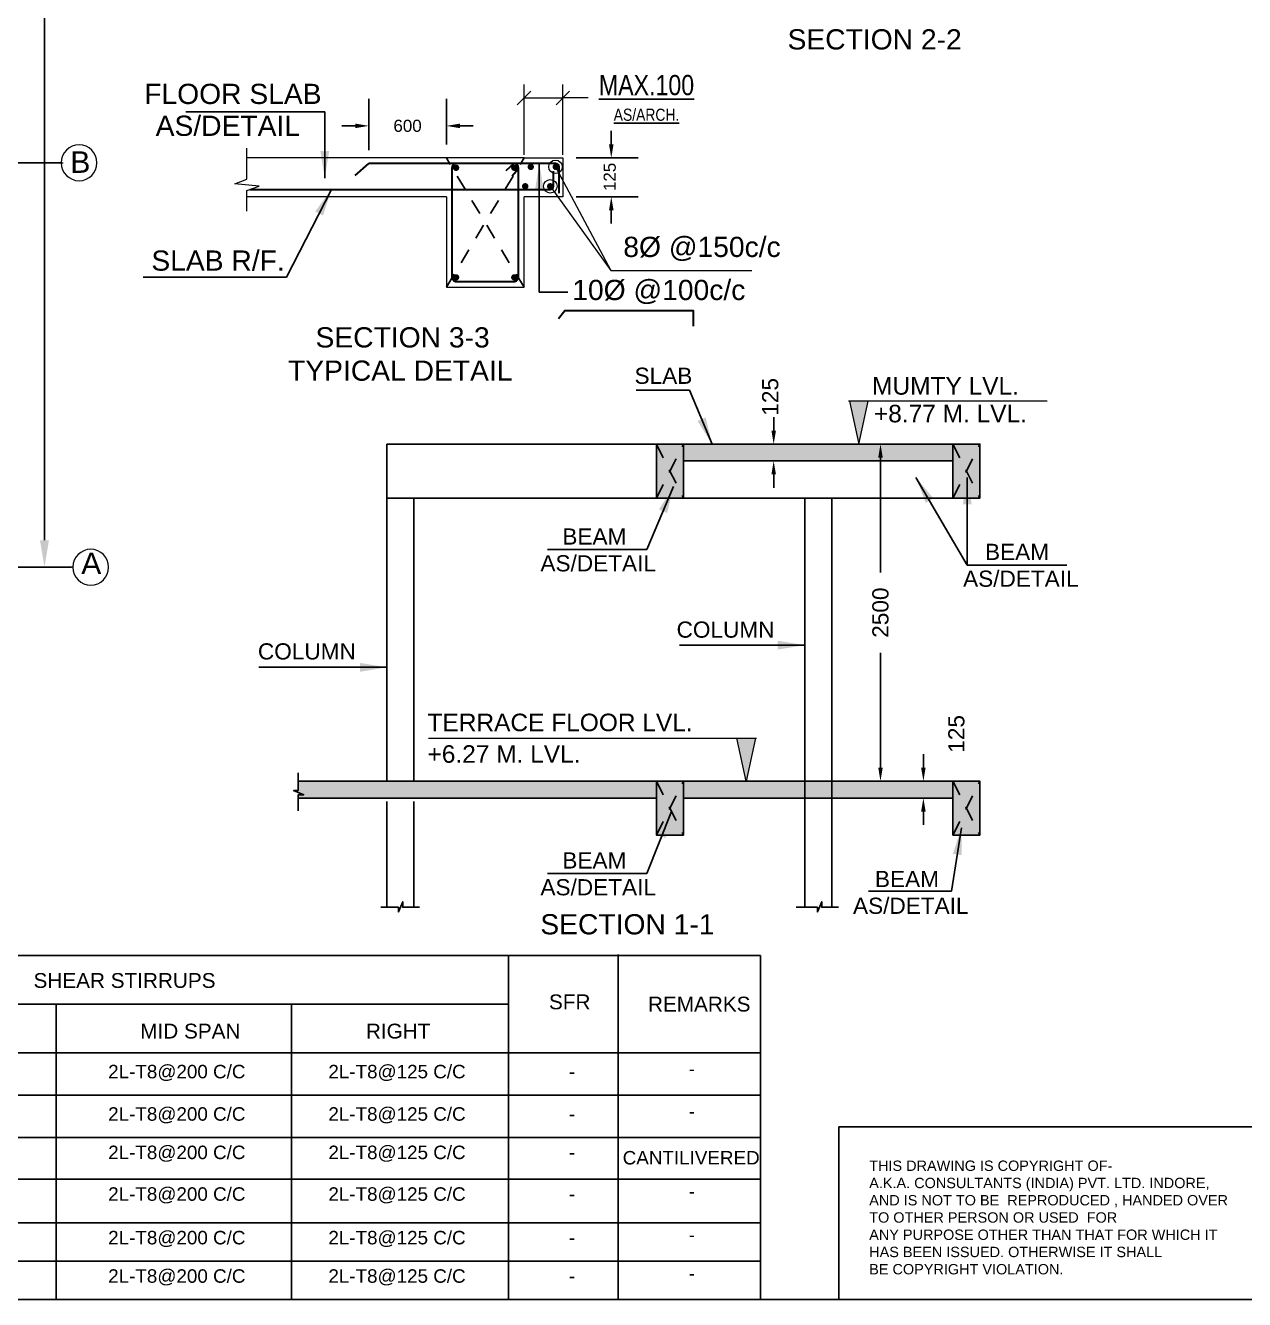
# Model space of a CAD drawing. Header units: metres. Extents: x 1689 to 2066, y 219 to 408.
# Drawn here: x 1710.69 to 1719.74, y 363.55 to 373 of the extents above; entities that cross this region are included whole.
import ezdxf
from ezdxf.enums import TextEntityAlignment as Align

# ---------------------------------------------------------------- set-up
doc = ezdxf.new("R2010")
doc.units = ezdxf.units.M
doc.header["$LTSCALE"] = 1.5
doc.linetypes.add('CENTER', pattern=[2, 1.25, -0.25, 0.25, -0.25])
doc.linetypes.add('DASHED2', pattern=[0.375, 0.25, -0.125])
for name, color, linetype in [('beam', 52, 'Continuous'), ('DIM', 7, 'Continuous'), ('Schedule Border', 60, 'Continuous'), ('Schedule Header', 4, 'Continuous'), ('Schedule Line', 60, 'Continuous'), ('Text', 31, 'Continuous'), ('TXT', 7, 'Continuous')]:
    doc.layers.add(name, color=color, linetype=linetype)
for name, color, linetype, lineweight in [('BEAM - STR', 150, 'DASHED2', 25), ('COL', 4, 'Continuous', 25), ('DIM - GRID - STR', 140, 'Continuous', 15), ('FORMAT - STR', 7, 'Continuous', 25), ('GRID - BEAM - STR', 250, 'CENTER', 18), ('GRID - COLUMN - STR', 250, 'CENTER', 18), ('Hach.', 252, 'Continuous', 15), ('RF', 90, 'Continuous', 30), ('SECTION -  LINE - STR', 3, 'Continuous', 20), ('SLAB PROJECTION', 157, 'Continuous', 18)]:
    doc.layers.add(name, color=color, linetype=linetype, lineweight=lineweight)
doc.styles.add('ARIAL', font='arial.ttf')
doc.styles.add('ARIAL NARROW', font='ARIALN.TTF')
doc.styles.add('DIM', font='arial.ttf', dxfattribs={"width": 0.8, "height": 0.2})
doc.styles.add('PRADEEP - STR', font='swissel.ttf')
doc.styles.add('SC-BBS1', font='SansSerif')
doc.styles.add('SC-FGT2', font='sanss___.ttf')
doc.styles.add('SC-FTG1', font='sanss___.ttf')
doc.styles.get("Standard").update_dxf_attribs({"font": 'arial.ttf', "height": 0.2})
doc.dimstyles.new('GRID DIM', dxfattribs={"dimtxt": 0.35, "dimasz": 0.1, "dimexe": 0.1, "dimexo": 0.1, "dimgap": 0.09, "dimtad": 0, "dimdec": 0, "dimlfac": 1000, "dimzin": 0, "dimdsep": 46, "dimtxsty": 'Standard', "dimblk": 'OBLIQUE', "dimcen": 0.09, "dimclrd": 73, "dimclre": 73, "dimclrt": 1, "dimadec": 0, "dimazin": 0, "dimtfac": 1, "dimtdec": 0, "dimtofl": 0, "dimtmove": 1, "dimatfit": 3, "dimfxl": 1.25, "dimtolj": 1, "dimtzin": 0, "dimlwd": -1, "dimlwe": -1, "dimarcsym": 0})
doc.dimstyles.new('ISO-25', dxfattribs={"dimtxt": 0.2, "dimasz": 0.2, "dimexe": 0.2, "dimexo": 0.2, "dimgap": 0.1, "dimtad": 1, "dimdec": 3, "dimdsep": 46, "dimtxsty": 'Standard', "dimblk": 'OBLIQUE', "dimcen": 0.2, "dimclrt": 256, "dimadec": 0, "dimazin": 0, "dimtfac": 1, "dimtdec": 3, "dimtmove": 0, "dimatfit": 3, "dimfxl": 1, "dimarcsym": 0})
doc.dimstyles.new('RF DIM', dxfattribs={"dimtxt": 0.275, "dimasz": 0.2, "dimexe": 0.1, "dimexo": 0.0225, "dimgap": 0.09, "dimtad": 0, "dimdec": 0, "dimlfac": 1000, "dimzin": 0, "dimdsep": 46, "dimtxsty": 'ARIAL', "dimblk": 'OBLIQUE', "dimcen": 0.09, "dimclrd": 125, "dimclre": 125, "dimclrt": 2, "dimadec": 0, "dimazin": 0, "dimtfac": 1, "dimtdec": 0, "dimtofl": 0, "dimtmove": 1, "dimatfit": 3, "dimfxl": 1, "dimtolj": 1, "dimtzin": 0, "dimlwd": 13, "dimlwe": 13, "dimarcsym": 0})

# ---------------------------------------------------------------- blocks, each defined once
blk = doc.blocks.new('*D26')
at = {"layer": 'Defpoints', "color": 0, "transparency": 16777216}
for p in [(7.9305, 0), (8.1305, -10.55), (8.6024, -10.55)]:
    blk.add_point(p, dxfattribs=at)
at = {"layer": 'DIM - GRID - STR', "color": 1, "linetype": 'ByBlock', "lineweight": -2, "transparency": 16777216}
for p, q in [((8.0305, 0), (8.8024, 0)), ((8.2305, -10.55), (8.8024, -10.55))]:
    blk.add_line(p, q, dxfattribs=at)
at = {"layer": 'DIM - GRID - STR', "color": 2, "linetype": 'ByBlock', "lineweight": -2, "transparency": 16777216}
for p, q in [((8.6024, -0.2), (8.6024, -4.9286)), ((8.6024, -10.35), (8.6024, -5.6214))]:
    blk.add_line(p, q, dxfattribs=at)
at = {"layer": 'DIM - GRID - STR', "color": 2, "transparency": 16777216}
for points in [[(8.569, -0.2), (8.6357, -0.2), (8.6024, 0)], [(8.569, -10.35), (8.6357, -10.35), (8.6024, -10.55)]]:
    blk.add_solid(points, dxfattribs=at)
at = {"layer": 'DIM - GRID - STR', "color": 3, "transparency": 16777216, "insert": (8.6024, -5.275), "char_height": 0.12, "attachment_point": 5, "rotation": 90, "style": 'PRADEEP - STR'}
blk.add_mtext('\\A1;10550', dxfattribs=at)
blk = doc.blocks.new('*D31')
at = {"layer": 'Defpoints', "color": 0, "transparency": 16777216}
for p in [(8.6398, -3.1001), (8.1305, -7.55), (8.7404, -7.55)]:
    blk.add_point(p, dxfattribs=at)
at = {"layer": 'DIM - GRID - STR', "color": 1, "linetype": 'ByBlock', "lineweight": -2, "transparency": 16777216}
for p, q in [((8.5398, -3.1001), (7.9305, -3.1001)), ((8.6404, -7.55), (7.9305, -7.55))]:
    blk.add_line(p, q, dxfattribs=at)
at = {"layer": 'DIM - GRID - STR', "color": 2, "linetype": 'ByBlock', "lineweight": -2, "transparency": 16777216}
for p, q in [((8.1305, -3.3001), (8.1305, -4.9753)), ((8.1305, -7.35), (8.1305, -5.6748))]:
    blk.add_line(p, q, dxfattribs=at)
at = {"layer": 'DIM - GRID - STR', "color": 2, "transparency": 16777216}
for points in [[(8.0971, -3.3001), (8.1638, -3.3001), (8.1305, -3.1001)], [(8.0971, -7.35), (8.1638, -7.35), (8.1305, -7.55)]]:
    blk.add_solid(points, dxfattribs=at)
at = {"layer": 'DIM - GRID - STR', "color": 3, "transparency": 16777216, "insert": (8.1305, -5.3251), "char_height": 0.15, "attachment_point": 5, "rotation": 90, "style": 'PRADEEP - STR'}
blk.add_mtext('\\A1;4450', dxfattribs=at)
blk = doc.blocks.new('*D32')
at = {"layer": 'Defpoints', "color": 0, "transparency": 16777216}
for p in [(8.7404, -7.55), (8.0852, -10.5501), (8.1305, -10.5501)]:
    blk.add_point(p, dxfattribs=at)
at = {"layer": 'DIM - GRID - STR', "color": 1, "linetype": 'ByBlock', "lineweight": -2, "transparency": 16777216}
for p, q in [((8.6404, -7.55), (7.9305, -7.55)), ((8.1852, -10.5501), (8.3305, -10.5501))]:
    blk.add_line(p, q, dxfattribs=at)
at = {"layer": 'DIM - GRID - STR', "color": 2, "linetype": 'ByBlock', "lineweight": -2, "transparency": 16777216}
for p, q in [((8.1305, -7.75), (8.1305, -8.753)), ((8.1305, -10.3501), (8.1305, -9.3471))]:
    blk.add_line(p, q, dxfattribs=at)
at = {"layer": 'DIM - GRID - STR', "color": 2, "transparency": 16777216}
for points in [[(8.0971, -7.75), (8.1638, -7.75), (8.1305, -7.55)], [(8.0971, -10.3501), (8.1638, -10.3501), (8.1305, -10.5501)]]:
    blk.add_solid(points, dxfattribs=at)
at = {"layer": 'DIM - GRID - STR', "color": 3, "transparency": 16777216, "insert": (8.1305, -9.0501), "char_height": 0.12, "attachment_point": 5, "rotation": 90, "style": 'PRADEEP - STR'}
blk.add_mtext('\\A1;3000', dxfattribs=at)
blk = doc.blocks.new('GRID NOS')
at = {"layer": 'GRID - BEAM - STR', "color": 3, "linetype": 'Continuous', "lineweight": 15}
blk.add_line((0, -0.205), (0, 0.17), dxfattribs=at)
blk.add_circle((0, -0.682), 0.477, dxfattribs=at)
blk = doc.blocks.new('_Oblique')
at = {"color": 0, "linetype": 'ByBlock', "lineweight": -2}
blk.add_line((-0.5, -0.5), (0.5, 0.5), dxfattribs=at)
blk = doc.blocks.new('*D151')
at = {"layer": 'Defpoints', "color": 0, "transparency": 16777216}
for p in [(1717.0366, 369.8917), (1717.097, 369.8917), (1717.097, 367.3917)]:
    blk.add_point(p, dxfattribs=at)
at = {"layer": 'DIM - GRID - STR', "color": 1, "linetype": 'ByBlock', "lineweight": -2, "transparency": 16777216}
for p, q in [((1716.997, 369.8917), (1716.8366, 369.8917)), ((1716.997, 367.3917), (1716.8366, 367.3917))]:
    blk.add_line(p, q, dxfattribs=at)
at = {"layer": 'DIM - GRID - STR', "color": 2, "linetype": 'ByBlock', "lineweight": -2, "transparency": 16777216}
for p, q in [((1717.0366, 369.7917), (1717.0366, 368.9388)), ((1717.0366, 367.4917), (1717.0366, 368.3446))]:
    blk.add_line(p, q, dxfattribs=at)
at = {"layer": 'DIM - GRID - STR', "color": 2, "transparency": 16777216}
for points in [[(1717.02, 369.7917), (1717.0533, 369.7917), (1717.0366, 369.8917)], [(1717.02, 367.4917), (1717.0533, 367.4917), (1717.0366, 367.3917)]]:
    blk.add_solid(points, dxfattribs=at)
at = {"layer": 'DIM - GRID - STR', "color": 3, "transparency": 16777216, "insert": (1717.0366, 368.6417), "char_height": 0.12, "attachment_point": 5, "rotation": 90, "style": 'PRADEEP - STR'}
blk.add_mtext('\\A1;2500', dxfattribs=at)
blk = doc.blocks.new('*D152')
at = {"layer": 'Defpoints', "color": 0, "transparency": 16777216}
for p in [(1716.1821, 369.8917), (1716.2441, 369.8917), (1716.1821, 369.7667)]:
    blk.add_point(p, dxfattribs=at)
at = {"layer": 'DIM - GRID - STR', "color": 2, "linetype": 'ByBlock', "lineweight": -2, "transparency": 16777216}
for p, q in [((1716.2441, 369.9917), (1716.2441, 370.0917)), ((1716.2441, 369.6667), (1716.2441, 369.5667))]:
    blk.add_line(p, q, dxfattribs=at)
at = {"layer": 'DIM - GRID - STR', "color": 1, "linetype": 'ByBlock', "lineweight": -2, "transparency": 16777216}
for p, q in [((1716.2821, 369.8917), (1716.4441, 369.8917)), ((1716.2821, 369.7667), (1716.4441, 369.7667))]:
    blk.add_line(p, q, dxfattribs=at)
at = {"layer": 'DIM - GRID - STR', "color": 2, "transparency": 16777216}
for points in [[(1716.2274, 369.9917), (1716.2608, 369.9917), (1716.2441, 369.8917)], [(1716.2274, 369.6667), (1716.2608, 369.6667), (1716.2441, 369.7667)]]:
    blk.add_solid(points, dxfattribs=at)
at = {"layer": 'DIM - GRID - STR', "color": 3, "transparency": 16777216, "insert": (1716.219, 370.2426), "char_height": 0.12, "attachment_point": 5, "rotation": 90, "style": 'PRADEEP - STR'}
blk.add_mtext('\\A1;125', dxfattribs=at)
blk = doc.blocks.new('*D146')
at = {"layer": 'Defpoints', "color": 0, "transparency": 16777216}
for p in [(1717.3549, 367.3917), (1717.3549, 367.3917), (1717.3549, 367.2667)]:
    blk.add_point(p, dxfattribs=at)
at = {"layer": 'DIM - GRID - STR', "color": 2, "linetype": 'ByBlock', "lineweight": -2, "transparency": 16777216}
for p, q in [((1717.3549, 367.4917), (1717.3549, 367.5917)), ((1717.3549, 367.1667), (1717.3549, 367.0667))]:
    blk.add_line(p, q, dxfattribs=at)
at = {"layer": 'DIM - GRID - STR', "color": 1, "linetype": 'ByBlock', "lineweight": -2, "transparency": 16777216}
for p, q in [((1717.4549, 367.3917), (1717.5549, 367.3917)), ((1717.4549, 367.2667), (1717.5549, 367.2667))]:
    blk.add_line(p, q, dxfattribs=at)
at = {"layer": 'DIM - GRID - STR', "color": 2, "transparency": 16777216}
for points in [[(1717.3382, 367.4917), (1717.3715, 367.4917), (1717.3549, 367.3917)], [(1717.3382, 367.1667), (1717.3715, 367.1667), (1717.3549, 367.2667)]]:
    blk.add_solid(points, dxfattribs=at)
at = {"layer": 'DIM - GRID - STR', "color": 3, "transparency": 16777216, "insert": (1717.6, 367.7426), "char_height": 0.12, "attachment_point": 5, "rotation": 90, "style": 'PRADEEP - STR'}
blk.add_mtext('\\A1;125', dxfattribs=at)
blk = doc.blocks.new('*D487')
at = {"layer": 'Defpoints', "color": 0, "transparency": 16777216}
for p in [(1714.6794, 372.0151), (1714.6794, 371.7271), (1715.039, 371.7271, 0)]:
    blk.add_point(p, dxfattribs=at)
at = {"layer": 'DIM - GRID - STR', "color": 2, "linetype": 'ByBlock', "lineweight": -2, "transparency": 16777216}
for p, q in [((1715.039, 372.1151, 0), (1715.039, 372.2151, 0)), ((1715.039, 371.6271, 0), (1715.039, 371.5271, 0))]:
    blk.add_line(p, q, dxfattribs=at)
at = {"layer": 'DIM - GRID - STR', "color": 1, "linetype": 'ByBlock', "lineweight": -2, "transparency": 16777216}
for p, q in [((1714.7794, 372.0151, 0), (1715.239, 372.0151, 0)), ((1714.7794, 371.7271, 0), (1715.239, 371.7271, 0))]:
    blk.add_line(p, q, dxfattribs=at)
at = {"layer": 'DIM - GRID - STR', "color": 2, "transparency": 16777216}
for points in [[(1715.0223, 372.1151, 0), (1715.0557, 372.1151, 0), (1715.039, 372.0151, 0)], [(1715.0223, 371.6271, 0), (1715.0557, 371.6271, 0), (1715.039, 371.7271, 0)]]:
    blk.add_solid(points, dxfattribs=at)
at = {"layer": 'DIM - GRID - STR', "color": 3, "transparency": 16777216, "insert": (1715.0279, 371.8737, 0), "char_height": 0.15, "attachment_point": 5, "rotation": 90, "style": 'PRADEEP - STR'}
blk.add_mtext('\\A1;{\\H0.6x;125}', dxfattribs=at)
blk = doc.blocks.new('*D485')
at = {"layer": 'Defpoints', "color": 0, "transparency": 16777216}
for p in [(1713.2394, 372.2525), (1713.2394, 371.9725), (1713.8154, 372.0151)]:
    blk.add_point(p, dxfattribs=at)
at = {"layer": 'DIM - GRID - STR', "color": 1, "linetype": 'ByBlock', "lineweight": -2, "transparency": 16777216}
for p, q in [((1713.2394, 372.0725), (1713.2394, 372.4525)), ((1713.8154, 372.1151), (1713.8154, 372.4525))]:
    blk.add_line(p, q, dxfattribs=at)
at = {"layer": 'DIM - GRID - STR', "color": 2, "linetype": 'ByBlock', "lineweight": -2, "transparency": 16777216}
for p, q in [((1713.1394, 372.2525), (1713.0394, 372.2525)), ((1713.9154, 372.2525), (1714.0154, 372.2525))]:
    blk.add_line(p, q, dxfattribs=at)
at = {"layer": 'DIM - GRID - STR', "color": 2, "transparency": 16777216}
for points in [[(1713.1394, 372.2692), (1713.1394, 372.2358), (1713.2394, 372.2525)], [(1713.9154, 372.2692), (1713.9154, 372.2358), (1713.8154, 372.2525)]]:
    blk.add_solid(points, dxfattribs=at)
at = {"layer": 'DIM - GRID - STR', "color": 3, "transparency": 16777216, "insert": (1713.5274, 372.2525), "char_height": 0.15, "attachment_point": 5, "style": 'PRADEEP - STR'}
blk.add_mtext('\\A1;{\\H0.6x;600}', dxfattribs=at)
blk = doc.blocks.new('*D486')
at = {"layer": 'Defpoints', "color": 0, "transparency": 16777216}
for p in [(1714.6794, 372.4595), (1714.3914, 372.0151), (1714.6794, 372.0151)]:
    blk.add_point(p, dxfattribs=at)
at = {"layer": 'Hach.', "color": 125, "lineweight": 13, "transparency": 16777216}
for p, q in [((1714.3914, 372.0376), (1714.3914, 372.5595)), ((1714.6794, 372.0376), (1714.6794, 372.5595)), ((1714.3914, 372.4595), (1714.6794, 372.4595)), ((1714.8676, 372.4595), (1714.6794, 372.4595))]:
    blk.add_line(p, q, dxfattribs=at)
at = {"layer": 'Hach.', "color": 125, "lineweight": 13, "transparency": 16777216, "xscale": 0.1, "yscale": 0.1, "zscale": 0.1, "rotation": 180}
blk.add_blockref('_Oblique', (1714.3914, 372.4595), dxfattribs=at)
at = {"layer": 'Hach.', "color": 125, "lineweight": 13, "transparency": 16777216, "xscale": 0.1, "yscale": 0.1, "zscale": 0.1}
blk.add_blockref('_Oblique', (1714.6794, 372.4595), dxfattribs=at)
at = {"layer": 'Hach.', "color": 2, "lineweight": -2, "transparency": 16777216, "insert": (1715.3004, 372.4595), "char_height": 0.25, "attachment_point": 5, "style": 'ARIAL NARROW'}
blk.add_mtext('\\A1;{\\H0.6x;\\LMAX.100\\P{\\H0.6x;AS/ARCH. }}', dxfattribs=at)
blk = doc.blocks.new('TTCC')
at = {"layer": 'GRID - COLUMN - STR', "ltscale": 0.5}
blk.add_line((-0.3852, -7.55), (8.7404, -7.55), dxfattribs=at)
at = {"layer": 'GRID - BEAM - STR', "color": 1, "linetype": 'Continuous', "lineweight": 15, "xscale": -0.2787555555555565, "yscale": 0.2787555555555565, "zscale": 0.2787555555555558, "rotation": 90}
for p in [(8.6689, -7.55), (8.7553, -10.55)]:
    blk.add_blockref('GRID NOS', p, dxfattribs=at)
at = {"layer": 'GRID - BEAM - STR', "color": 4, "linetype": 'Continuous', "lineweight": 15, "style": 'PRADEEP - STR'}
for s, p in [('B', (8.8685, -7.6247)), ('A', (8.9496, -10.6014))]:
    blk.add_text(s, height=0.16, rotation=360, dxfattribs=at).set_placement(p, align=Align.CENTER)
at = {"layer": 'DIM - GRID - STR', "color": 3}
for base, p1, p2, override, picture, middle in [((8.6024, -10.55), (7.9305, 0), (8.1305, -10.55), {"dimtxt": 0.12, "dimasz": 0.2, "dimexe": 0.2, "dimtxsty": 'PRADEEP - STR', "dimsah": 1, "dimclrd": 2, "dimclre": 1, "dimclrt": 3, "dimfxl": 100, "dimlwd": 65534, "dimlwe": 65534}, '*D26', (8.6024, -5.275)), ((8.1305, -7.55), (8.6398, -3.1001), (8.7404, -7.55), {"dimtxt": 0.15, "dimasz": 0.2, "dimexe": 0.2, "dimtxsty": 'PRADEEP - STR', "dimsah": 1, "dimclrd": 2, "dimclre": 1, "dimclrt": 3, "dimfxl": 100, "dimlwd": 65534, "dimlwe": 65534}, '*D31', (8.1305, -5.3251)), ((8.1305, -10.5501), (8.7404, -7.55), (8.0852, -10.5501), {"dimtxt": 0.12, "dimasz": 0.2, "dimexe": 0.2, "dimtxsty": 'PRADEEP - STR', "dimsah": 1, "dimclrd": 2, "dimclre": 1, "dimclrt": 3, "dimfxl": 100, "dimlwd": 65534, "dimlwe": 65534}, '*D32', (8.1305, -9.0501))]:
    dim = blk.add_linear_dim(base=base, p1=p1, p2=p2, angle=90, dimstyle='GRID DIM', override=override, dxfattribs=at)
    dim.commit()
    dim.dimension.update_dxf_attribs({"geometry": picture, "text_midpoint": middle})

msp = doc.modelspace()

# ---------------------------------------------------------------- hatches: boundary and pattern name
at = {"layer": 'Hach.'}
h = msp.add_hatch(color=256, dxfattribs=at)
h.dxf.hatch_style = 1
edge = h.paths.add_edge_path()
edge.add_ellipse((1714.44173, 371.94855), major_axis=(0.01696, 0.01696), ratio=1, start_angle=0, end_angle=360)
h = msp.add_hatch(color=256, dxfattribs=at)
h.dxf.hatch_style = 1
edge = h.paths.add_edge_path()
edge.add_ellipse((1714.6272, 371.94855), major_axis=(0.01696, 0.01696), ratio=1, start_angle=0, end_angle=360)
at = {"layer": 'Hach.', "linetype": 'Continuous'}
h = msp.add_hatch(color=8, dxfattribs=at)
h.dxf.hatch_style = 1
edge = h.paths.add_edge_path()
edge.add_ellipse((1713.88732, 371.94168), major_axis=(0.01696, -0.01696), ratio=1, start_angle=0, end_angle=360, ccw=False)
h = msp.add_hatch(color=8, dxfattribs=at)
h.dxf.hatch_style = 1
edge = h.paths.add_edge_path()
edge.add_ellipse((1714.31947, 371.94168), major_axis=(0.01696, -0.01696), ratio=1, start_angle=0, end_angle=360, ccw=False)
at = {"layer": 'Hach.'}
h = msp.add_hatch(color=256, dxfattribs=at)
h.dxf.hatch_style = 1
edge = h.paths.add_edge_path()
edge.add_ellipse((1714.40027, 371.80443), major_axis=(0.01696, -0.01696), ratio=1, start_angle=0, end_angle=360, ccw=False)
h = msp.add_hatch(color=256, dxfattribs=at)
h.dxf.hatch_style = 1
edge = h.paths.add_edge_path()
edge.add_ellipse((1714.58574, 371.80443), major_axis=(0.01696, -0.01696), ratio=1, start_angle=0, end_angle=360, ccw=False)
at = {"layer": 'Hach.', "linetype": 'Continuous'}
h = msp.add_hatch(color=8, dxfattribs=at)
h.dxf.hatch_style = 1
edge = h.paths.add_edge_path()
edge.add_ellipse((1713.88732, 371.12855), major_axis=(0.01696, 0.01696), ratio=1, start_angle=0, end_angle=360)
h = msp.add_hatch(color=8, dxfattribs=at)
h.dxf.hatch_style = 1
edge = h.paths.add_edge_path()
edge.add_ellipse((1714.31947, 371.12855), major_axis=(0.01696, 0.01696), ratio=1, start_angle=0, end_angle=360)
at = {"layer": 'SECTION -  LINE - STR'}
h = msp.add_hatch(color=26, dxfattribs=at)
h.dxf.hatch_style = 1
h.paths.add_polyline_path([(1716.87622, 369.8917), (1716.8073, 370.21045), (1716.94514, 370.21045)])
h = msp.add_hatch(color=48, dxfattribs=at)
h.dxf.hatch_style = 1
h.paths.add_polyline_path([(1715.37433, 369.8917), (1717.77433, 369.8917), (1717.77433, 369.7667), (1715.37433, 369.7667)])
h = msp.add_hatch(color=48, dxfattribs=at)
h.dxf.hatch_style = 1
h.paths.add_polyline_path([(1715.37433, 369.4917), (1715.57433, 369.4917), (1715.57433, 369.7667), (1715.37433, 369.7667)])
h = msp.add_hatch(color=48, dxfattribs=at)
h.dxf.hatch_style = 1
h.paths.add_polyline_path([(1717.57433, 369.4917), (1717.77433, 369.4917), (1717.77433, 369.7667), (1717.57433, 369.7667)])
h = msp.add_hatch(color=26, dxfattribs=at)
h.dxf.hatch_style = 1
h.paths.add_polyline_path([(1716.03977, 367.3917), (1716.10869, 367.71045), (1715.97085, 367.71045)])
h = msp.add_hatch(color=48, dxfattribs=at)
h.dxf.hatch_style = 1
h.paths.add_polyline_path([(1712.71678, 367.38876), (1717.77433, 367.38876), (1717.77433, 367.2667), (1712.71678, 367.2667)])
h = msp.add_hatch(color=48, dxfattribs=at)
h.dxf.hatch_style = 1
h.paths.add_polyline_path([(1715.37433, 366.9917), (1715.57433, 366.9917), (1715.57433, 367.2667), (1715.37433, 367.2667)])
h = msp.add_hatch(color=48, dxfattribs=at)
h.dxf.hatch_style = 1
h.paths.add_polyline_path([(1717.57433, 366.9917), (1717.77433, 366.9917), (1717.77433, 367.2667), (1717.57433, 367.2667)])

# ---------------------------------------------------------------- linework, layer by layer
at = {"layer": 'beam', "linetype": 'DASHED2', "lineweight": 25, "ltscale": 0.3}
for p, q in [((1713.81537, 371.05512), (1714.39142, 372.01512)), ((1714.39142, 371.05512), (1713.81537, 372.01512))]:
    msp.add_line(p, q, dxfattribs=at)
at = {"layer": 'beam', "linetype": 'DASHED2', "ltscale": 0.3}
for points in [[(1715.37433, 369.4917), (1715.57433, 369.8917)], [(1715.37433, 369.8917), (1715.57433, 369.4917)], [(1717.57433, 369.4917), (1717.77433, 369.8917)], [(1717.57433, 369.8917), (1717.77433, 369.4917)], [(1715.37433, 366.9917), (1715.57433, 367.3917)], [(1715.37433, 367.3917), (1715.57433, 366.9917)], [(1717.57433, 366.9917), (1717.77433, 367.3917)], [(1717.57433, 367.3917), (1717.77433, 366.9917)]]:
    msp.add_lwpolyline(points, dxfattribs=at)
at = {"layer": 'COL'}
for p, q in [((1713.37433, 367.3917), (1713.37433, 369.8917)), ((1713.37433, 369.8917), (1717.77433, 369.8917)), ((1713.37433, 369.7417), (1713.37433, 369.8917)), ((1715.37433, 369.7667), (1715.37433, 369.8917)), ((1715.37433, 369.7417), (1715.37433, 369.4917)), ((1717.57433, 369.7667), (1715.57433, 369.7667)), ((1715.57433, 369.4917), (1715.57433, 369.7417)), ((1717.57433, 369.7417), (1717.57433, 369.4917)), ((1717.77433, 369.4917), (1717.77433, 369.7417)), ((1713.37433, 369.4917), (1717.77433, 369.4917)), ((1713.57433, 367.3917), (1713.57433, 369.4917)), ((1715.37433, 369.4917), (1715.57433, 369.4917)), ((1716.47433, 366.45623), (1716.47433, 369.4917)), ((1716.67433, 366.45623), (1716.67433, 369.4917)), ((1717.57433, 369.4917), (1717.77433, 369.4917)), ((1713.37433, 366.45623), (1713.37433, 367.2417)), ((1713.57433, 366.45623), (1713.57433, 367.2417)), ((1715.37433, 367.2417), (1715.37433, 366.9917)), ((1715.57433, 366.9917), (1715.57433, 367.2417)), ((1717.57433, 367.2417), (1717.57433, 366.9917)), ((1717.77433, 366.9917), (1717.77433, 367.2417)), ((1715.37433, 366.9917), (1715.57433, 366.9917)), ((1717.57433, 366.9917), (1717.77433, 366.9917))]:
    msp.add_line(p, q, dxfattribs=at)
for points in [[(1713.37433, 369.8917), (1717.77433, 369.8917)], [(1717.77433, 369.4917), (1717.77433, 369.8917)], [(1715.57433, 369.7667), (1717.57433, 369.7667)], [(1712.71678, 367.17223), (1712.71678, 367.29104), (1712.75745, 367.29104), (1712.68202, 367.32327), (1712.71678, 367.32327), (1712.71678, 367.45425)], [(1712.71678, 367.3917), (1717.77433, 367.3917)], [(1712.71678, 367.2667), (1715.37433, 367.2667)], [(1715.57433, 367.2667), (1717.57433, 367.2667)], [(1713.61707, 366.45623), (1713.49204, 366.45623), (1713.49204, 366.4969), (1713.45982, 366.42147), (1713.45982, 366.45623), (1713.32883, 366.45623)], [(1716.7261, 366.45623), (1716.60107, 366.45623), (1716.60107, 366.4969), (1716.56884, 366.42147), (1716.56884, 366.45623), (1716.4109, 366.45623)]]:
    msp.add_lwpolyline(points, dxfattribs=at)
for points in [[(1715.37433, 369.8917), (1715.57433, 369.8917), (1715.57433, 369.4917), (1715.37433, 369.4917)], [(1717.57433, 369.8917), (1717.77433, 369.8917), (1717.77433, 369.4917), (1717.57433, 369.4917)], [(1715.37433, 367.3917), (1715.57433, 367.3917), (1715.57433, 366.9917), (1715.37433, 366.9917)], [(1717.57433, 367.3917), (1717.77433, 367.3917), (1717.77433, 366.9917), (1717.57433, 366.9917)], [(1719.89263, 363.54676), (1716.72848, 363.54676), (1716.72848, 364.82702), (1719.89263, 364.82702)]]:
    msp.add_lwpolyline(points, close=True, dxfattribs=at)
at = {"layer": 'FORMAT - STR'}
msp.add_lwpolyline([(1726.53715, 381.36676), (1726.53715, 363.54676), (1701.33715, 363.54676), (1701.33715, 381.36676)], close=True, dxfattribs=at)
msp.add_lwpolyline([(1726.53715, 381.36676), (1726.53715, 363.54676), (1701.33715, 363.54676), (1701.33715, 381.36676)], close=True, dxfattribs=at)
at = {"layer": 'Hach.'}
msp.add_lwpolyline([(1712.3354, 371.61899), (1712.3354, 371.7727), (1712.42591, 371.80564), (1712.24488, 371.82353), (1712.3354, 371.85647), (1712.3354, 372.08598)], dxfattribs=at)
at = {"layer": 'RF', "linetype": 'Continuous', "lineweight": 30}
for p, q in [((1713.13903, 371.88483), (1713.23937, 371.97253)), ((1714.62784, 371.97253), (1713.23937, 371.97253)), ((1714.31515, 371.97287), (1714.25561, 371.91997)), ((1714.34959, 371.93442), (1714.30319, 371.87931)), ((1714.61062, 371.80443), (1714.61062, 371.91681)), ((1714.65182, 371.75389), (1714.65182, 371.94855)), ((1712.3567, 371.78045), (1714.58729, 371.78046))]:
    msp.add_line(p, q, dxfattribs=at)
at = {"layer": 'RF', "linetype": 'Continuous', "lineweight": 30, "elevation": 0}
msp.add_lwpolyline([(1714.31602, 371.97287), (1713.89048, 371.97287, 0.4142136), (1713.85691, 371.93929), (1713.85691, 371.13067, 0.4142136), (1713.89048, 371.0971), (1714.31602, 371.0971, 0.4142136), (1714.34959, 371.13067), (1714.34959, 371.93929, 0.4142136)], format="xyb", close=True, dxfattribs=at)
msp.add_lwpolyline([(1714.6476, 370.82382), (1714.69549, 370.88283), (1715.64644, 370.88283), (1715.64644, 370.76724)], dxfattribs=at)
at = {"layer": 'RF', "linetype": 'Continuous', "lineweight": 30}
for centre, start, end in [((1714.62784, 371.94855), 0, 90), ((1714.58664, 371.80443), 270, 0)]:
    msp.add_arc(centre, 0.02398, start, end, dxfattribs=at)
at = {"layer": 'Schedule Border'}
msp.add_line((1701.33715, 366.09835), (1716.14557, 366.09835), dxfattribs=at)
at = {"layer": 'Schedule Line'}
for p, q in [((1702.73855, 365.73799), (1714.27525, 365.73799)), ((1701.33715, 365.37763), (1716.14557, 365.37763)), ((1701.33715, 365.37763), (1716.14557, 365.37763)), ((1701.33715, 365.06325), (1716.14557, 365.06325)), ((1701.33715, 364.74886), (1716.14557, 364.74886)), ((1701.33715, 364.43993), (1716.14557, 364.43993)), ((1701.33715, 364.11654), (1716.14557, 364.11654)), ((1701.33715, 363.83165), (1716.14557, 363.83165)), ((1701.33715, 363.54676), (1716.14557, 363.54676))]:
    msp.add_line(p, q, dxfattribs=at)
for points in [[(1714.27525, 366.09835), (1714.27525, 363.54676)], [(1715.08997, 366.10517), (1715.08997, 363.55358)], [(1716.14557, 366.09835), (1716.14557, 363.54676)], [(1710.92003, 365.73799), (1710.92003, 363.54676)], [(1712.66647, 365.73799), (1712.66647, 363.54676)]]:
    msp.add_lwpolyline(points, dxfattribs=at)
at = {"layer": 'SECTION -  LINE - STR', "color": 4}
for p, q in [((1718.27289, 370.21045), (1716.80017, 370.21045)), ((1713.68206, 367.71045), (1716.11582, 367.71045))]:
    msp.add_line(p, q, dxfattribs=at)
for points in [[(1716.87622, 369.8917), (1716.94514, 370.21045), (1716.8073, 370.21045)], [(1716.03977, 367.3917), (1715.97085, 367.71045), (1716.10869, 367.71045)]]:
    msp.add_lwpolyline(points, close=True, dxfattribs=at)
at = {"layer": 'SLAB PROJECTION'}
msp.add_line((1713.81537, 371.05512), (1714.39142, 371.05512), dxfattribs=at)
for points in [[(1714.39142, 372.01512), (1712.3354, 372.01512)], [(1714.39142, 372.01512), (1714.67942, 372.01512), (1714.67942, 371.72712), (1714.39142, 371.72712)], [(1713.81537, 371.72712), (1712.3354, 371.72712)], [(1713.81537, 371.72712), (1713.81537, 371.05512)], [(1714.39142, 371.05512), (1714.39142, 371.72712)]]:
    msp.add_lwpolyline(points, dxfattribs=at)

# ---------------------------------------------------------------- block references
at = {"layer": 'COL'}
msp.add_blockref('TTCC', (1702.23098, 379.52872), dxfattribs=at)

# ---------------------------------------------------------------- texts
at = {"layer": 'BEAM - STR', "color": 4, "style": 'SC-BBS1'}
for s, p in [('SLAB', (1715.21155, 370.33894, 0)), ('BEAM', (1714.67594, 369.14664)), ('BEAM', (1717.81218, 369.03242, 0)), ('AS/DETAIL', (1714.51329, 368.94785)), ('AS/DETAIL', (1717.64953, 368.83364, 0)), ('COLUMN', (1715.52352, 368.456, 0)), ('COLUMN', (1712.41698, 368.2944, 0)), ('BEAM', (1714.67594, 366.74367)), ('BEAM', (1716.99537, 366.60625)), ('AS/DETAIL', (1714.51329, 366.54489)), ('AS/DETAIL', (1716.83272, 366.40747))]:
    msp.add_text(s, height=0.12, dxfattribs=at).set_placement(p)
at = {"layer": 'FORMAT - STR', "insert": (1716.95296, 364.57748), "char_height": 0.0767311, "width": 2.7341282, "attachment_point": 1, "style": 'PRADEEP - STR'}
msp.add_mtext('THIS DRAWING IS COPYRIGHT OF-\\PA.K.A. CONSULTANTS (INDIA) PVT. LTD. INDORE,\\PAND IS NOT TO BE  REPRODUCED , HANDED OVER TO OTHER PERSON OR USED  FOR \\PANY PURPOSE OTHER THAN THAT FOR WHICH IT HAS BEEN ISSUED. OTHERWISE IT SHALL\\PBE COPYRIGHT VIOLATION. ', dxfattribs=at)
at = {"layer": 'Schedule Header', "style": 'SC-FTG1'}
msp.add_text('SHEAR STIRRUPS', height=0.1101101, dxfattribs=at).set_placement((1711.42724, 365.85811), align=Align.CENTER)
for s, p in [('SFR', (1714.73054, 365.75474)), ('REMARKS', (1715.69159, 365.73799)), ('MID SPAN', (1711.91573, 365.53779)), ('RIGHT', (1713.45727, 365.53779))]:
    msp.add_text(s, height=0.11011, dxfattribs=at).set_placement(p, align=Align.MIDDLE)
at = {"layer": 'SECTION -  LINE - STR', "color": 7, "style": 'PRADEEP - STR'}
for s, p in [('MUMTY LVL.', (1716.9742, 370.25882)), ('+8.77 M. LVL.', (1716.98785, 370.05335)), ('TERRACE FLOOR LVL.', (1713.67517, 367.7624)), ('+6.27 M. LVL.', (1713.67517, 367.5283))]:
    msp.add_text(s, height=0.13, dxfattribs=at).set_placement(p)
at = {"layer": 'Text', "style": 'SC-FGT2'}
for s, height, p in [(' 2L-T8@200 C/C', 0.0999535, (1711.79596, 365.23749)), (' 2L-T8@125 C/C', 0.0999535, (1713.42983, 365.23749)), ('-', 0.09995, (1714.74727, 365.23749)), ('-', 0.09995, (1715.63673, 365.25795)), (' 2L-T8@200 C/C', 0.0999535, (1711.79596, 364.92311)), (' 2L-T8@125 C/C', 0.0999535, (1713.42983, 364.92311)), ('-', 0.09995, (1714.74727, 364.92311)), ('-', 0.09995, (1715.63673, 364.94356)), (' 2L-T8@200 C/C', 0.0999535, (1711.79596, 364.63822)), (' 2L-T8@125 C/C', 0.0999535, (1713.42983, 364.63822)), ('-', 0.09995, (1714.74727, 364.63822)), ('CANTILIVERED', 0.0999535, (1715.63196, 364.59847)), (' 2L-T8@200 C/C', 0.0999535, (1711.79596, 364.32929)), (' 2L-T8@125 C/C', 0.0999535, (1713.42983, 364.32929)), ('-', 0.09995, (1714.74727, 364.32929)), ('-', 0.09995, (1715.63673, 364.34975)), (' 2L-T8@200 C/C', 0.0999535, (1711.79596, 364.00589)), (' 2L-T8@125 C/C', 0.0999535, (1713.42983, 364.00589)), ('-', 0.09995, (1714.74727, 364.00589)), ('-', 0.09995, (1715.63673, 364.02635)), (' 2L-T8@200 C/C', 0.0999535, (1711.79596, 363.721)), (' 2L-T8@125 C/C', 0.0999535, (1713.42983, 363.721)), ('-', 0.09995, (1714.74727, 363.721)), ('-', 0.09995, (1715.63673, 363.74146))]:
    msp.add_text(s, height=height, dxfattribs=at).set_placement(p, align=Align.MIDDLE_CENTER)
at = {"layer": 'TXT', "style": 'DIM'}
for s, p in [('SECTION 2-2', (1716.34698, 372.81926)), ('FLOOR SLAB', (1711.57348, 372.41468)), ('AS/DETAIL', (1711.65825, 372.17826)), ('8%%C @150c/c', (1715.12834, 371.27982)), ('SLAB R/F.', (1711.62639, 371.17816)), ('10%%C @100c/c', (1714.7495, 370.96039)), ('SECTION 3-3', (1712.84445, 370.60871)), ('TYPICAL DETAIL', (1712.64085, 370.362)), ('SECTION 1-1', (1714.5125, 366.25515))]:
    msp.add_text(s, height=0.15, dxfattribs=at).set_placement(p)

# ---------------------------------------------------------------- dimensions: what is measured, and where the dimension line sits
at = {"layer": 'DIM - GRID - STR', "color": 3}
dim = msp.add_linear_dim(base=(1713.23937, 372.25249), p1=(1713.81537, 372.01512), p2=(1713.23937, 371.97253), text='{\\H0.6x;600}', dimstyle='GRID DIM', override={"dimtxt": 0.15, "dimexe": 0.2, "dimlfac": 500, "dimtxsty": 'PRADEEP - STR', "dimsah": 1, "dimclrd": 2, "dimclre": 1, "dimclrt": 3, "dimfxl": 100, "dimlwd": 65534, "dimlwe": 65534}, dxfattribs=at)
dim.commit()
dim.dimension.update_dxf_attribs({"geometry": '*D485', "text_midpoint": (1713.52737, 372.25249)})
dim = msp.add_linear_dim(base=(1715.03901, 371.72712, 0), p1=(1714.67942, 372.01512), p2=(1714.67942, 371.72712), angle=90, text='{\\H0.6x;125}', dimstyle='GRID DIM', override={"dimtxt": 0.15, "dimexe": 0.2, "dimlfac": 500, "dimtxsty": 'PRADEEP - STR', "dimsah": 1, "dimclrd": 2, "dimclre": 1, "dimclrt": 3, "dimfxl": 100, "dimlwd": 65534, "dimlwe": 65534}, dxfattribs=at)
dim.commit()
dim.dimension.update_dxf_attribs({"geometry": '*D487', "text_midpoint": (1715.02787, 371.87366, 0), "dimtype": 128})
for base, p1, p2, picture, middle in [((1716.24409, 369.8917), (1716.18212, 369.7667), (1716.18212, 369.8917), '*D152', (1716.21901, 370.24262)), ((1717.35486, 367.3917), (1717.35486, 367.2667), (1717.35486, 367.3917), '*D146', (1717.60005, 367.74262))]:
    dim = msp.add_linear_dim(base=base, p1=p1, p2=p2, angle=90, dimstyle='GRID DIM', override={"dimtxt": 0.12, "dimexe": 0.2, "dimtxsty": 'PRADEEP - STR', "dimsah": 1, "dimclrd": 2, "dimclre": 1, "dimclrt": 3, "dimfxl": 100, "dimlwd": 65534, "dimlwe": 65534}, dxfattribs=at)
    dim.commit()
    dim.dimension.update_dxf_attribs({"geometry": picture, "text_midpoint": middle, "dimtype": 128})
dim = msp.add_linear_dim(base=(1717.03665, 369.8917), p1=(1717.09702, 367.3917), p2=(1717.09702, 369.8917), angle=90, dimstyle='GRID DIM', override={"dimtxt": 0.12, "dimexe": 0.2, "dimtxsty": 'PRADEEP - STR', "dimsah": 1, "dimclrd": 2, "dimclre": 1, "dimclrt": 3, "dimfxl": 100, "dimlwd": 65534, "dimlwe": 65534}, dxfattribs=at)
dim.commit()
dim.dimension.update_dxf_attribs({"geometry": '*D151', "text_midpoint": (1717.03665, 368.6417)})
at = {"layer": 'Hach.', "color": 2, "lineweight": -2}
dim = msp.add_linear_dim(base=(1714.67942, 372.45945), p1=(1714.39142, 372.01512), p2=(1714.67942, 372.01512), angle=0, text='{\\H0.6x;\\LMAX.100\\X{\\H0.6x;AS/ARCH. }}', dimstyle='RF DIM', override={"dimtxt": 0.25, "dimasz": 0.1, "dimlfac": 250, "dimtxsty": 'ARIAL NARROW'}, dxfattribs=at)
dim.commit()
dim.dimension.update_dxf_attribs({"geometry": '*D486', "text_midpoint": (1715.30036, 372.39216), "dimtype": 129})

# ---------------------------------------------------------------- leaders
at = {"layer": 'COL'}
for points, override in [([(1712.913, 371.86571), (1712.913, 372.35644), (1711.88102, 372.35644)], {"dimtad": 0, "dimfxl": 0.1, "dimfxlon": 1}), ([(1714.50515, 371.97253), (1714.50515, 371.01859), (1714.71783, 371.01859)], {"dimtad": 0, "dimfxl": 0.1, "dimfxlon": 1}), ([(1712.96235, 371.78046), (1712.62854, 371.12981), (1711.56472, 371.12981)], {"dimtad": 0, "dimfxl": 0.1, "dimfxlon": 1}), ([(1715.78688, 369.8917), (1715.6188, 370.29131), (1715.22409, 370.29131)], {"dimtad": 0, "dimfxl": 100, "dimfxlon": 1}), ([(1717.29996, 369.64515), (1717.68, 368.99492), (1718.41857, 368.99492)], {"dimtad": 0, "dimfxl": 100, "dimfxlon": 1}), ([(1717.68, 369.64515), (1717.68, 368.99492), (1718.41857, 368.99492)], {"dimtad": 0, "dimfxl": 100, "dimfxlon": 1}), ([(1715.50057, 369.57789, 0), (1715.30327, 369.10914, 0), (1714.5647, 369.10914, 0)], {"dimtad": 0, "dimfxl": 100, "dimfxlon": 1}), ([(1716.47433, 368.40078), (1715.54556, 368.40078)], {"dimtad": 0, "dimfxl": 100, "dimfxlon": 1}), ([(1713.37433, 368.23615), (1712.42298, 368.23615)], {"dimtad": 0, "dimfxl": 100, "dimfxlon": 1}), ([(1715.48663, 367.1671, 0), (1715.30327, 366.70618, 0), (1714.5647, 366.70618, 0)], {"dimtad": 0, "dimfxl": 100, "dimfxlon": 1}), ([(1717.63688, 367.04529, 0), (1717.56442, 366.57653, 0), (1716.94871, 366.57653, 0)], {"dimtad": 0, "dimfxl": 100, "dimfxlon": 1})]:
    msp.add_leader(points, dimstyle='ISO-25', override=override, dxfattribs=at)
at = {"layer": 'DIM', "linetype": 'Continuous', "ltscale": 2.5}
for points in [[(1714.62485, 371.94855), (1715.0369, 371.17972), (1715.76596, 371.17972)], [(1714.58664, 371.80443), (1715.0369, 371.17972), (1716.08277, 371.17972)]]:
    msp.add_leader(points, dimstyle='RF DIM', override={"dimasz": 0.1, "dimldrblk": 'Origin'}, dxfattribs=at)

doc.saveas('drawing.dxf')
